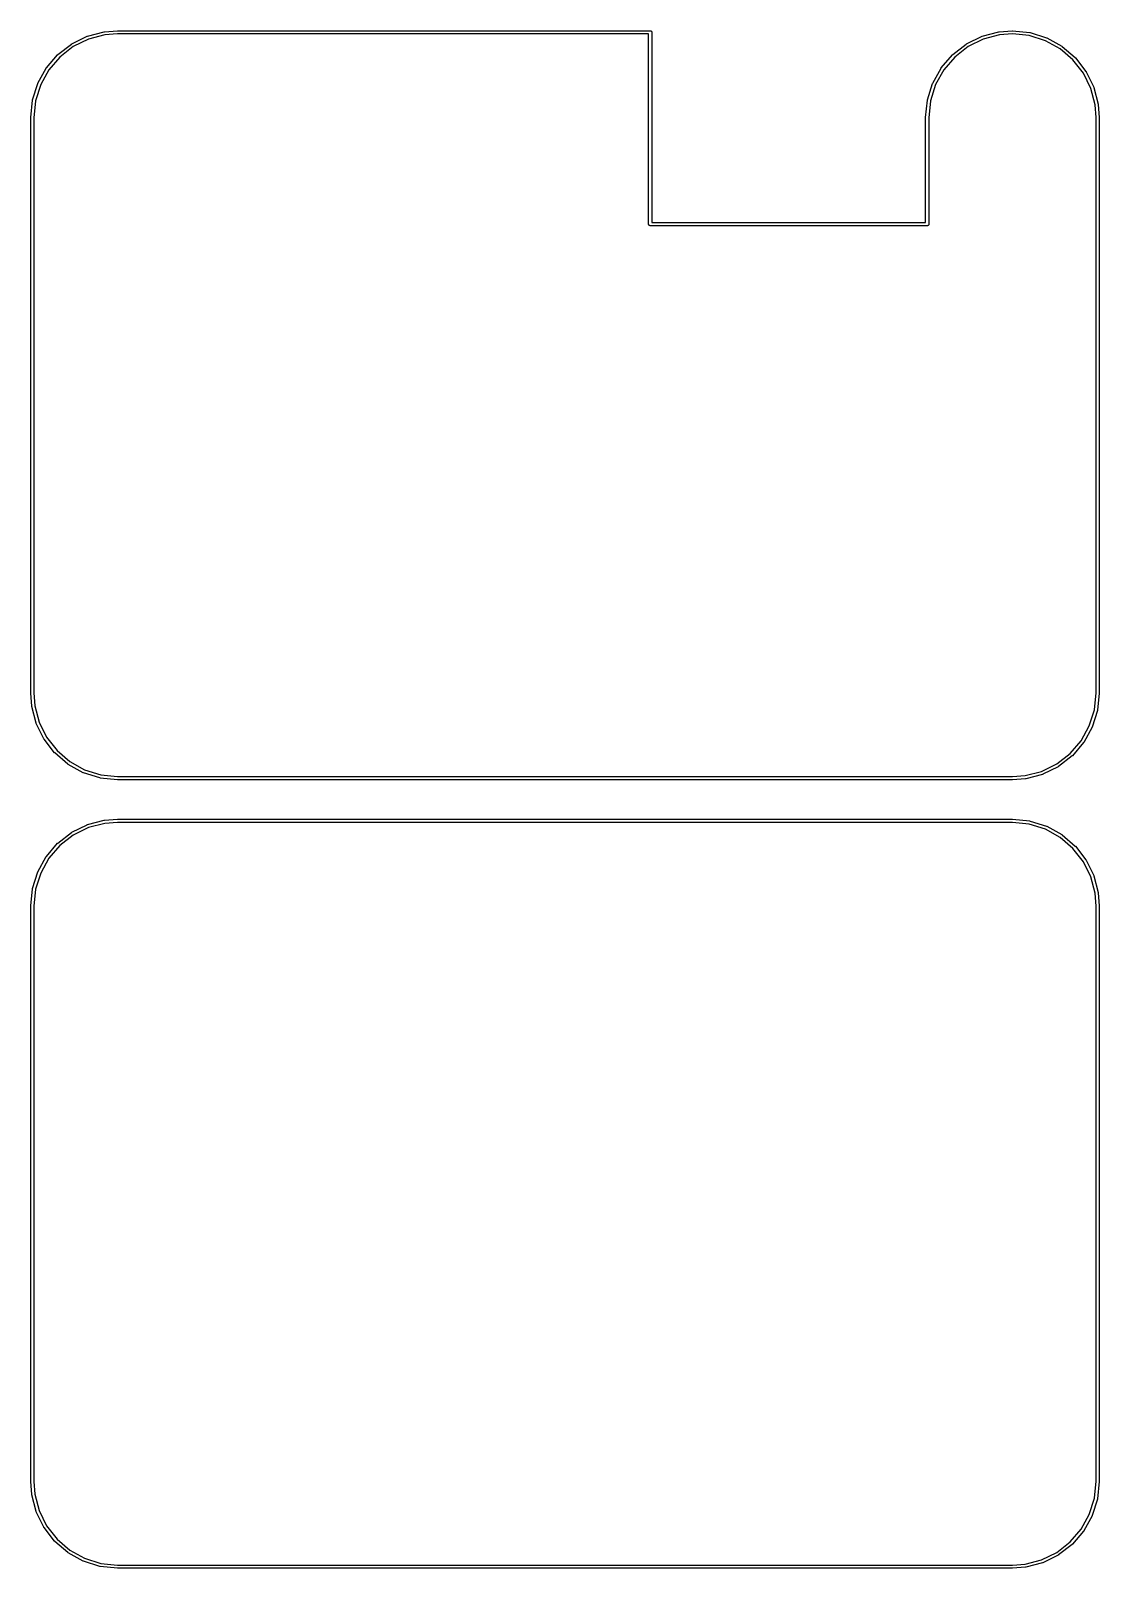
# Model space of a CAD drawing. Extents: x -25.1 to 25.1, y -36.1 to 36.1.
import ezdxf

# ---------------------------------------------------------------- set-up
doc = ezdxf.new("R2010")
doc.units = 0
doc.header["$MEASUREMENT"] = 0
doc.layers.add('BLACK', color=7, linetype='CONTINUOUS')

msp = doc.modelspace()

# ---------------------------------------------------------------- linework, layer by layer
at = {"layer": 'BLACK', "linetype": 'CONTINUOUS'}
for p, q in [((-21.0094, 36.0745), (-21.0066, 36.075)), ((-21.0066, 36.075), (4.00656, 36.075)), ((4.00656, 36.075), (4.01322, 36.075)), ((4.00656, 36.075), (4.00656, 36.075)), ((4.01322, 36.075), (4.01948, 36.0727)), ((20.9942, 36.0748), (21.0021, 36.075)), ((21.0021, 36.075), (21.0048, 36.0746)), ((-23.8044, 34.9559), (-23.1656, 35.4515)), ((-23.1656, 35.4515), (-23.1592, 35.4559)), ((-23.1592, 35.4559), (-23.1559, 35.4575)), ((-23.1559, 35.4575), (-23.1528, 35.4595)), ((-23.1528, 35.4595), (-22.4274, 35.8164)), ((-22.368, 35.6785), (-23.0797, 35.3283)), ((-22.4274, 35.8164), (-22.4202, 35.8195)), ((-22.4202, 35.8195), (-22.4166, 35.8204)), ((-22.4166, 35.8204), (-22.4132, 35.8217)), ((-22.4132, 35.8217), (-21.6308, 36.0255)), ((-21.5995, 35.8786), (-22.368, 35.6785)), ((-21.6308, 36.0255), (-21.6232, 36.0271)), ((-21.6232, 36.0271), (-21.6204, 36.0272)), ((-21.6204, 36.0272), (-21.6177, 36.0277)), ((-21.6177, 36.0277), (-21.0094, 36.0745)), ((-20.9971, 35.925), (-21.5995, 35.8786)), ((3.925, 35.925), (-20.9971, 35.925)), ((3.925, 26.9934), (3.925, 35.925)), ((4.01948, 36.0727), (4.02605, 36.0716)), ((4.02605, 36.0716), (4.03182, 36.0682)), ((4.03182, 36.0682), (4.03808, 36.066)), ((4.03808, 36.066), (4.04318, 36.0617)), ((4.04318, 36.0617), (4.04895, 36.0583)), ((4.04895, 36.0583), (4.05323, 36.0532)), ((4.05323, 36.0532), (4.05834, 36.049)), ((4.05834, 36.049), (4.06167, 36.0432)), ((4.06167, 36.0432), (4.06595, 36.0381)), ((4.06595, 36.0381), (4.06823, 36.0318)), ((4.06823, 36.0318), (4.07156, 36.026)), ((4.07156, 36.026), (4.07272, 36.0195)), ((4.07272, 36.0195), (4.075, 36.0132)), ((4.075, 36.0132), (4.075, 36.0066)), ((4.075, 36.0066), (4.075, 36.0066)), ((4.075, 36.0066), (4.075, 27.075)), ((18.1956, 34.9559), (18.8344, 35.4515)), ((18.8344, 35.4515), (18.8408, 35.4559)), ((18.8408, 35.4559), (18.8441, 35.4575)), ((18.8441, 35.4575), (18.8472, 35.4595)), ((18.8472, 35.4595), (19.5726, 35.8164)), ((19.632, 35.6785), (18.9203, 35.3283)), ((19.5726, 35.8164), (19.5798, 35.8195)), ((19.5798, 35.8195), (19.5834, 35.8204)), ((19.5834, 35.8204), (19.5868, 35.8217)), ((19.5868, 35.8217), (20.3692, 36.0255)), ((20.4005, 35.8786), (19.632, 35.6785)), ((20.3692, 36.0255), (20.3768, 36.0271)), ((20.3768, 36.0271), (20.3796, 36.0272)), ((20.3796, 36.0272), (20.3823, 36.0277)), ((20.3823, 36.0277), (20.9942, 36.0748)), ((20.9991, 35.9247), (20.4005, 35.8786)), ((21.7892, 35.8445), (20.9991, 35.9247)), ((21.0048, 36.0746), (21.0076, 36.0746)), ((21.0076, 36.0746), (21.8119, 35.9929)), ((22.5461, 35.6073), (21.7892, 35.8445)), ((21.8119, 35.9929), (21.8196, 35.9917)), ((21.8196, 35.9917), (21.8231, 35.9906)), ((21.8231, 35.9906), (21.8267, 35.9899)), ((21.8267, 35.9899), (22.5982, 35.7481)), ((23.2398, 35.2227), (22.5461, 35.6073)), ((22.5982, 35.7481), (22.6056, 35.7454)), ((22.6056, 35.7454), (22.6088, 35.7436)), ((22.6088, 35.7436), (22.6121, 35.7421)), ((22.6121, 35.7421), (23.3192, 35.3502)), ((-24.3415, 34.3317), (-23.8154, 34.9455)), ((-23.7065, 34.8421), (-24.2227, 34.2398)), ((-23.8154, 34.9455), (-23.81, 34.9512)), ((-23.81, 34.9512), (-23.8071, 34.9534)), ((-23.8071, 34.9534), (-23.8044, 34.9559)), ((-23.0797, 35.3283), (-23.7065, 34.8421)), ((17.6585, 34.3317), (18.1846, 34.9455)), ((18.2935, 34.8421), (17.7773, 34.2398)), ((18.1846, 34.9455), (18.19, 34.9512)), ((18.19, 34.9512), (18.1929, 34.9534)), ((18.1929, 34.9534), (18.1956, 34.9559)), ((18.9203, 35.3283), (18.2935, 34.8421)), ((23.8421, 34.7065), (23.2398, 35.2227)), ((23.3192, 35.3502), (23.3259, 35.346)), ((23.3259, 35.346), (23.3287, 35.3436)), ((23.3287, 35.3436), (23.3317, 35.3415)), ((23.3317, 35.3415), (23.9455, 34.8154)), ((24.3283, 34.0797), (23.8421, 34.7065)), ((23.9455, 34.8154), (23.9512, 34.81)), ((23.9512, 34.81), (23.9534, 34.8071)), ((23.9534, 34.8071), (23.9559, 34.8044)), ((23.9559, 34.8044), (24.4515, 34.1656)), ((-24.7421, 33.6121), (-24.3502, 34.3192)), ((-24.2227, 34.2398), (-24.6073, 33.5461)), ((-24.3502, 34.3192), (-24.346, 34.3259)), ((-24.346, 34.3259), (-24.3436, 34.3287)), ((-24.3436, 34.3287), (-24.3415, 34.3317)), ((17.2579, 33.6121), (17.6498, 34.3192)), ((17.7773, 34.2398), (17.3927, 33.5461)), ((17.6498, 34.3192), (17.654, 34.3259)), ((17.654, 34.3259), (17.6564, 34.3287)), ((17.6564, 34.3287), (17.6585, 34.3317)), ((24.6785, 33.368), (24.3283, 34.0797)), ((24.4515, 34.1656), (24.4559, 34.1592)), ((24.4559, 34.1592), (24.4575, 34.1559)), ((24.4575, 34.1559), (24.4595, 34.1528)), ((24.4595, 34.1528), (24.8164, 33.4274)), ((-24.9899, 32.8267), (-24.7481, 33.5982)), ((-24.6073, 33.5461), (-24.8445, 32.7892)), ((-24.7481, 33.5982), (-24.7454, 33.6056)), ((-24.7454, 33.6056), (-24.7436, 33.6088)), ((-24.7436, 33.6088), (-24.7421, 33.6121)), ((17.0101, 32.8267), (17.2519, 33.5982)), ((17.3927, 33.5461), (17.1555, 32.7892)), ((17.2519, 33.5982), (17.2546, 33.6056)), ((17.2546, 33.6056), (17.2564, 33.6088)), ((17.2564, 33.6088), (17.2579, 33.6121)), ((24.8786, 32.5995), (24.6785, 33.368)), ((24.8164, 33.4274), (24.8195, 33.4202)), ((24.8195, 33.4202), (24.8204, 33.4166)), ((24.8204, 33.4166), (24.8217, 33.4132)), ((24.8217, 33.4132), (25.0255, 32.6308)), ((-25.0743, 32.0103), (-24.9929, 32.8119)), ((-24.9929, 32.8119), (-24.9917, 32.8196)), ((-24.9917, 32.8196), (-24.9906, 32.8231)), ((-24.9906, 32.8231), (-24.9899, 32.8267)), ((-24.8445, 32.7892), (-24.925, 31.9962)), ((16.9257, 32.0103), (17.0071, 32.8119)), ((17.0071, 32.8119), (17.0083, 32.8196)), ((17.0083, 32.8196), (17.0094, 32.8231)), ((17.0094, 32.8231), (17.0101, 32.8267)), ((17.1555, 32.7892), (17.075, 31.9962)), ((24.925, 31.9971), (24.8786, 32.5995)), ((25.0255, 32.6308), (25.0271, 32.6232)), ((25.0271, 32.6232), (25.0272, 32.6204)), ((25.0272, 32.6204), (25.0277, 32.6177)), ((25.0277, 32.6177), (25.0745, 32.0094)), ((-25.075, 32.0066), (-25.0743, 32.0103)), ((-25.075, 4.99344), (-25.075, 32.0066)), ((-24.925, 31.9962), (-24.925, 5.00288)), ((16.925, 32.0066), (16.9257, 32.0103)), ((16.925, 27.075), (16.925, 32.0066)), ((17.075, 31.9962), (17.075, 26.9934)), ((24.925, 5.00381), (24.925, 31.9971)), ((25.0745, 32.0094), (25.075, 32.0066)), ((25.075, 32.0066), (25.075, 4.99344)), ((3.925, 26.9868), (3.925, 26.9934)), ((3.925, 26.9934), (3.925, 26.9934)), ((3.92728, 26.9805), (3.925, 26.9868)), ((3.92844, 26.974), (3.92728, 26.9805)), ((3.93177, 26.9682), (3.92844, 26.974)), ((3.93405, 26.9619), (3.93177, 26.9682)), ((3.93833, 26.9568), (3.93405, 26.9619)), ((3.94166, 26.951), (3.93833, 26.9568)), ((3.94676, 26.9468), (3.94166, 26.951)), ((3.95105, 26.9417), (3.94676, 26.9468)), ((3.95682, 26.9383), (3.95105, 26.9417)), ((3.96192, 26.934), (3.95682, 26.9383)), ((3.96818, 26.9318), (3.96192, 26.934)), ((3.97395, 26.9284), (3.96818, 26.9318)), ((3.98052, 26.9273), (3.97395, 26.9284)), ((3.98678, 26.925), (3.98052, 26.9273)), ((3.99344, 26.925), (3.98678, 26.925)), ((17.0066, 26.925), (3.99344, 26.925)), ((3.99344, 26.925), (3.99344, 26.925)), ((4.075, 27.075), (16.925, 27.075)), ((17.0132, 26.925), (17.0066, 26.925)), ((17.0066, 26.925), (17.0066, 26.925)), ((17.0195, 26.9273), (17.0132, 26.925)), ((17.026, 26.9284), (17.0195, 26.9273)), ((17.0318, 26.9318), (17.026, 26.9284)), ((17.0381, 26.934), (17.0318, 26.9318)), ((17.0432, 26.9383), (17.0381, 26.934)), ((17.049, 26.9417), (17.0432, 26.9383)), ((17.0532, 26.9468), (17.049, 26.9417)), ((17.0583, 26.951), (17.0532, 26.9468)), ((17.0617, 26.9568), (17.0583, 26.951)), ((17.066, 26.9619), (17.0617, 26.9568)), ((17.0682, 26.9682), (17.066, 26.9619)), ((17.0716, 26.974), (17.0682, 26.9682)), ((17.0727, 26.9805), (17.0716, 26.974)), ((17.075, 26.9868), (17.0727, 26.9805)), ((17.075, 26.9934), (17.075, 26.9934)), ((17.075, 26.9934), (17.075, 26.9868)), ((-25.0745, 4.99061), (-25.075, 4.99344)), ((-25.0277, 4.3823), (-25.0745, 4.99061)), ((-25.0272, 4.37959), (-25.0277, 4.3823)), ((-25.0271, 4.37684), (-25.0272, 4.37959)), ((-25.0255, 4.36915), (-25.0271, 4.37684)), ((-24.8217, 3.58681), (-25.0255, 4.36915)), ((-24.925, 5.00288), (-24.8786, 4.40048)), ((-24.8786, 4.40048), (-24.6785, 3.63199)), ((24.8445, 4.21085), (24.925, 5.00381)), ((25.0743, 4.9897), (24.9929, 4.18811)), ((25.075, 4.99344), (25.0743, 4.9897)), ((-24.6785, 3.63199), (-24.3283, 2.92027)), ((24.6073, 3.45393), (24.8445, 4.21085)), ((24.9899, 4.17326), (24.7481, 3.4018)), ((24.9906, 4.17685), (24.9899, 4.17326)), ((24.9917, 4.18035), (24.9906, 4.17685)), ((24.9929, 4.18811), (24.9917, 4.18035)), ((-24.8204, 3.58337), (-24.8217, 3.58681)), ((-24.8195, 3.57981), (-24.8204, 3.58337)), ((-24.8164, 3.5726), (-24.8195, 3.57981)), ((-24.4595, 2.84721), (-24.8164, 3.5726)), ((-24.3283, 2.92027), (-23.8421, 2.29351)), ((24.2227, 2.76017), (24.6073, 3.45393)), ((24.7421, 3.38787), (24.3502, 2.68078)), ((24.7436, 3.39125), (24.7421, 3.38787)), ((24.7454, 3.39445), (24.7436, 3.39125)), ((24.7481, 3.4018), (24.7454, 3.39445)), ((-24.4575, 2.8441), (-24.4595, 2.84721)), ((-24.4559, 2.8408), (-24.4575, 2.8441)), ((-24.4515, 2.83435), (-24.4559, 2.8408)), ((-23.9559, 2.19555), (-24.4515, 2.83435)), ((-23.9534, 2.19289), (-23.9559, 2.19555)), ((-23.9512, 2.18999), (-23.9534, 2.19289)), ((-23.9455, 2.18458), (-23.9512, 2.18999)), ((-23.3317, 1.65846), (-23.9455, 2.18458)), ((-23.8421, 2.29351), (-23.2398, 1.7773)), ((23.7065, 2.1579), (24.2227, 2.76017)), ((24.3415, 2.66834), (23.8154, 2.0545)), ((24.3436, 2.67135), (24.3415, 2.66834)), ((24.346, 2.67413), (24.3436, 2.67135)), ((24.3502, 2.68078), (24.346, 2.67413)), ((-23.3286, 1.65636), (-23.3317, 1.65846)), ((-23.3259, 1.65397), (-23.3286, 1.65636)), ((-23.3192, 1.64981), (-23.3259, 1.65397)), ((-22.6121, 1.25786), (-23.3192, 1.64981)), ((-23.2398, 1.7773), (-22.5461, 1.39275)), ((22.368, 1.32153), (23.0797, 1.67174)), ((23.1528, 1.54051), (22.4274, 1.18358)), ((23.0797, 1.67174), (23.7065, 2.1579)), ((23.1559, 1.54246), (23.1528, 1.54051)), ((23.1592, 1.54407), (23.1559, 1.54246)), ((23.1656, 1.54855), (23.1592, 1.54407)), ((23.8044, 2.04405), (23.1656, 1.54855)), ((23.8071, 2.04658), (23.8044, 2.04405)), ((23.81, 2.04882), (23.8071, 2.04658)), ((23.8154, 2.0545), (23.81, 2.04882)), ((-22.6088, 1.25641), (-22.6121, 1.25786)), ((-22.6056, 1.25463), (-22.6088, 1.25641)), ((-22.5982, 1.25189), (-22.6056, 1.25463)), ((-21.8267, 1.01013), (-22.5982, 1.25189)), ((-22.5461, 1.39275), (-21.7892, 1.15555)), ((-21.8231, 1.00939), (-21.8267, 1.01013)), ((-21.8196, 1.00828), (-21.8231, 1.00939)), ((-21.8119, 1.00708), (-21.8196, 1.00828)), ((-21.0103, 0.92566), (-21.8119, 1.00708)), ((-21.7892, 1.15555), (-20.9962, 1.075)), ((-21.0066, 0.925), (-21.0103, 0.92566)), ((21.0066, 0.925), (-21.0066, 0.925)), ((-20.9962, 1.075), (20.9971, 1.075)), ((20.9971, 1.075), (21.5995, 1.12135)), ((21.0094, 0.9255), (21.0066, 0.925)), ((21.6177, 0.97231), (21.0094, 0.9255)), ((21.5995, 1.12135), (22.368, 1.32153)), ((21.6204, 0.97279), (21.6177, 0.97231)), ((21.6232, 0.97293), (21.6204, 0.97279)), ((21.6308, 0.97451), (21.6232, 0.97293)), ((22.4132, 1.17829), (21.6308, 0.97451)), ((22.4166, 1.17957), (22.4132, 1.17829)), ((22.4202, 1.18049), (22.4166, 1.17957)), ((22.4274, 1.18358), (22.4202, 1.18049)), ((-23.1528, -1.54051), (-22.4274, -1.18358)), ((-22.368, -1.32153), (-23.0797, -1.67174)), ((-22.4274, -1.18358), (-22.4202, -1.18049)), ((-22.4202, -1.18049), (-22.4166, -1.17957)), ((-22.4166, -1.17957), (-22.4132, -1.17829)), ((-22.4132, -1.17829), (-21.6308, -0.97451)), ((-21.5995, -1.12135), (-22.368, -1.32153)), ((-21.6308, -0.97451), (-21.6232, -0.97293)), ((-21.6232, -0.97293), (-21.6204, -0.97279)), ((-21.6204, -0.97279), (-21.6177, -0.97231)), ((-21.6177, -0.97231), (-21.0094, -0.9255)), ((-20.9971, -1.075), (-21.5995, -1.12135)), ((-21.0094, -0.9255), (-21.0066, -0.925)), ((-21.0066, -0.925), (21.0066, -0.925)), ((20.9962, -1.075), (-20.9971, -1.075)), ((21.7892, -1.15555), (20.9962, -1.075)), ((21.0066, -0.925), (21.0103, -0.92566)), ((21.0103, -0.92566), (21.8119, -1.00708)), ((22.5461, -1.39275), (21.7892, -1.15555)), ((21.8119, -1.00708), (21.8196, -1.00828)), ((21.8196, -1.00828), (21.8231, -1.00939)), ((21.8231, -1.00939), (21.8267, -1.01013)), ((21.8267, -1.01013), (22.5982, -1.25189)), ((23.2398, -1.77731), (22.5461, -1.39275)), ((22.5982, -1.25189), (22.6056, -1.25463)), ((22.6056, -1.25463), (22.6088, -1.25642)), ((22.6088, -1.25642), (22.6121, -1.25786)), ((22.6121, -1.25786), (23.3192, -1.64981)), ((-24.3415, -2.66834), (-23.8154, -2.0545)), ((-23.7065, -2.15791), (-24.2227, -2.76017)), ((-23.8154, -2.0545), (-23.81, -2.04882)), ((-23.81, -2.04882), (-23.8071, -2.04658)), ((-23.8071, -2.04658), (-23.8044, -2.04405)), ((-23.8044, -2.04405), (-23.1656, -1.54855)), ((-23.0797, -1.67174), (-23.7065, -2.15791)), ((-23.1656, -1.54855), (-23.1592, -1.54407)), ((-23.1592, -1.54407), (-23.1559, -1.54246)), ((-23.1559, -1.54246), (-23.1528, -1.54051)), ((23.8421, -2.29351), (23.2398, -1.77731)), ((23.3192, -1.64981), (23.3259, -1.65397)), ((23.3259, -1.65397), (23.3287, -1.65637)), ((23.3287, -1.65637), (23.3317, -1.65846)), ((23.3317, -1.65846), (23.9455, -2.18458)), ((-24.7421, -3.38787), (-24.3502, -2.68078)), ((-24.2227, -2.76017), (-24.6073, -3.45393)), ((-24.3502, -2.68078), (-24.346, -2.67413)), ((-24.346, -2.67413), (-24.3436, -2.67135)), ((-24.3436, -2.67135), (-24.3415, -2.66834)), ((24.3283, -2.92027), (23.8421, -2.29351)), ((23.9455, -2.18458), (23.9512, -2.18999)), ((23.9512, -2.18999), (23.9534, -2.19289)), ((23.9534, -2.19289), (23.9559, -2.19555)), ((23.9559, -2.19555), (24.4515, -2.83435)), ((24.4515, -2.83435), (24.4559, -2.8408)), ((24.4559, -2.8408), (24.4575, -2.8441)), ((24.4575, -2.8441), (24.4595, -2.84721)), ((24.4595, -2.84721), (24.8164, -3.5726)), ((-24.9899, -4.17326), (-24.7481, -3.4018)), ((-24.6073, -3.45393), (-24.8445, -4.21085)), ((-24.7481, -3.4018), (-24.7454, -3.39444)), ((-24.7454, -3.39444), (-24.7436, -3.39124)), ((-24.7436, -3.39124), (-24.7421, -3.38787)), ((24.6785, -3.63199), (24.3283, -2.92027)), ((24.8164, -3.5726), (24.8195, -3.57981)), ((24.8195, -3.57981), (24.8204, -3.58337)), ((24.8204, -3.58337), (24.8217, -3.58681)), ((24.8217, -3.58681), (25.0255, -4.36915)), ((-25.0743, -4.9897), (-24.9929, -4.18811)), ((-24.9929, -4.18811), (-24.9917, -4.18035)), ((-24.9917, -4.18035), (-24.9906, -4.17685)), ((-24.9906, -4.17685), (-24.9899, -4.17326)), ((-24.8445, -4.21085), (-24.925, -5.0038)), ((24.8786, -4.40048), (24.6785, -3.63199)), ((-25.075, -4.99344), (-25.0743, -4.9897)), ((-25.075, -32.0066), (-25.075, -4.99344)), ((-24.925, -5.0038), (-24.925, -31.9971)), ((24.925, -5.00288), (24.8786, -4.40048)), ((24.925, -31.9962), (24.925, -5.00288)), ((25.0255, -4.36915), (25.0271, -4.37684)), ((25.0271, -4.37684), (25.0272, -4.37959)), ((25.0272, -4.37959), (25.0277, -4.3823)), ((25.0277, -4.3823), (25.0745, -4.9906)), ((25.0745, -4.9906), (25.075, -4.99344)), ((25.075, -4.99344), (25.075, -32.0066)), ((-25.0745, -32.0094), (-25.075, -32.0066)), ((-25.0277, -32.6177), (-25.0745, -32.0094)), ((-24.925, -31.9971), (-24.8786, -32.5995)), ((24.8445, -32.7892), (24.925, -31.9962)), ((25.0743, -32.0103), (24.9929, -32.8119)), ((25.075, -32.0066), (25.0743, -32.0103)), ((-25.0272, -32.6204), (-25.0277, -32.6177)), ((-25.0271, -32.6232), (-25.0272, -32.6204)), ((-25.0255, -32.6308), (-25.0271, -32.6232)), ((-24.8217, -33.4132), (-25.0255, -32.6308)), ((-24.8786, -32.5995), (-24.6785, -33.368)), ((24.6073, -33.5461), (24.8445, -32.7892)), ((24.9899, -32.8267), (24.7481, -33.5982)), ((24.9906, -32.8231), (24.9899, -32.8267)), ((24.9917, -32.8196), (24.9906, -32.8231)), ((24.9929, -32.8119), (24.9917, -32.8196)), ((-24.8204, -33.4166), (-24.8217, -33.4132)), ((-24.8195, -33.4202), (-24.8204, -33.4166)), ((-24.8164, -33.4274), (-24.8195, -33.4202)), ((-24.4595, -34.1528), (-24.8164, -33.4274)), ((-24.6785, -33.368), (-24.3283, -34.0797)), ((24.2227, -34.2398), (24.6073, -33.5461)), ((24.7421, -33.6121), (24.3502, -34.3192)), ((24.7436, -33.6088), (24.7421, -33.6121)), ((24.7454, -33.6056), (24.7436, -33.6088)), ((24.7481, -33.5982), (24.7454, -33.6056)), ((-24.4575, -34.1559), (-24.4595, -34.1528)), ((-24.4559, -34.1592), (-24.4575, -34.1559)), ((-24.4515, -34.1656), (-24.4559, -34.1592)), ((-23.9559, -34.8044), (-24.4515, -34.1656)), ((-24.3283, -34.0797), (-23.8421, -34.7065)), ((23.7065, -34.8421), (24.2227, -34.2398)), ((24.3415, -34.3317), (23.8154, -34.9455)), ((24.3436, -34.3286), (24.3415, -34.3317)), ((24.346, -34.3259), (24.3436, -34.3286)), ((24.3502, -34.3192), (24.346, -34.3259)), ((-23.9534, -34.8071), (-23.9559, -34.8044)), ((-23.9512, -34.81), (-23.9534, -34.8071)), ((-23.9455, -34.8154), (-23.9512, -34.81)), ((-23.3317, -35.3415), (-23.9455, -34.8154)), ((-23.8421, -34.7065), (-23.2398, -35.2227)), ((-23.3286, -35.3436), (-23.3317, -35.3415)), ((-23.3259, -35.346), (-23.3286, -35.3436)), ((-23.3192, -35.3502), (-23.3259, -35.346)), ((-22.6121, -35.7421), (-23.3192, -35.3502)), ((-23.2398, -35.2227), (-22.5461, -35.6073)), ((22.368, -35.6785), (23.0797, -35.3283)), ((23.0797, -35.3283), (23.7065, -34.8421)), ((23.8044, -34.9559), (23.1656, -35.4515)), ((23.8071, -34.9534), (23.8044, -34.9559)), ((23.81, -34.9512), (23.8071, -34.9534)), ((23.8154, -34.9455), (23.81, -34.9512)), ((-22.6088, -35.7436), (-22.6121, -35.7421)), ((-22.6056, -35.7454), (-22.6088, -35.7436)), ((-22.5982, -35.7481), (-22.6056, -35.7454)), ((-21.8267, -35.9899), (-22.5982, -35.7481)), ((-22.5461, -35.6073), (-21.7892, -35.8445)), ((-21.8231, -35.9906), (-21.8267, -35.9899)), ((-21.8196, -35.9917), (-21.8231, -35.9906)), ((-21.8119, -35.9929), (-21.8196, -35.9917)), ((-21.0103, -36.0743), (-21.8119, -35.9929)), ((-21.7892, -35.8445), (-20.9962, -35.925)), ((-21.0066, -36.075), (-21.0103, -36.0743)), ((21.0066, -36.075), (-21.0066, -36.075)), ((-20.9962, -35.925), (20.9971, -35.925)), ((20.9971, -35.925), (21.5995, -35.8786)), ((21.0094, -36.0745), (21.0066, -36.075)), ((21.6177, -36.0277), (21.0094, -36.0745)), ((21.5995, -35.8786), (22.368, -35.6785)), ((21.6204, -36.0272), (21.6177, -36.0277)), ((21.6232, -36.0271), (21.6204, -36.0272)), ((21.6308, -36.0255), (21.6232, -36.0271)), ((22.4132, -35.8217), (21.6308, -36.0255)), ((22.4166, -35.8204), (22.4132, -35.8217)), ((22.4202, -35.8195), (22.4166, -35.8204)), ((22.4274, -35.8164), (22.4202, -35.8195)), ((23.1528, -35.4595), (22.4274, -35.8164)), ((23.1559, -35.4575), (23.1528, -35.4595)), ((23.1592, -35.4559), (23.1559, -35.4575)), ((23.1656, -35.4515), (23.1592, -35.4559))]:
    msp.add_line(p, q, dxfattribs=at)

doc.saveas('drawing.dxf')
